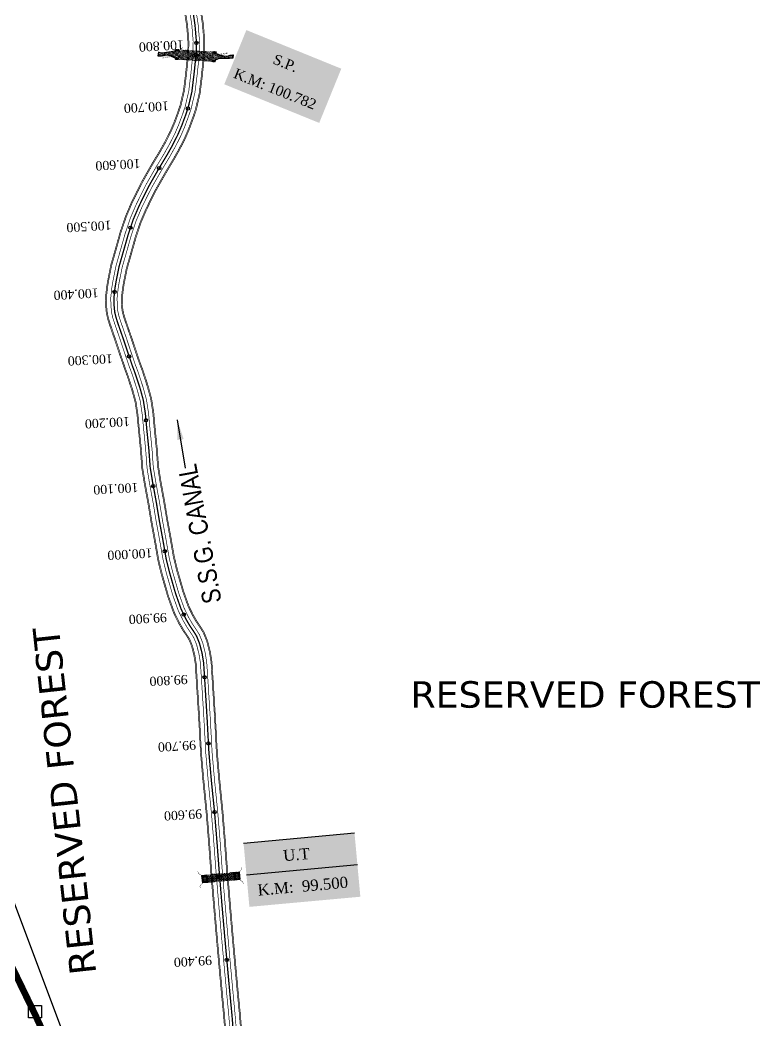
# Model space of a CAD drawing. Header units: inches. Extents: x 360616 to 379062, y 1506291 to 1520405.
# Drawn here: x 369341 to 370460, y 1512339 to 1513853 of the extents above; entities that cross this region are included whole.
import ezdxf

# ---------------------------------------------------------------- set-up
doc = ezdxf.new("R2010")
doc.units = ezdxf.units.IN
doc.header["$MEASUREMENT"] = 0
doc.header["$PDMODE"] = 32
doc.header["$PDSIZE"] = 5
for name, pattern in [('ACAD_ISO02W100', [15, 12, -3]), ('ACAD_ISO03W100', [30, 12, -18]), ('BORDER', [1.75, 0.5, -0.25, 0.5, -0.25, 0, -0.25])]:
    doc.linetypes.add(name, pattern=pattern)
for name, color, linetype in [('bed with', 5, 'Continuous'), ('cahnige', 7, 'Continuous'), ('CARTTRACK', 30, 'ACAD_ISO02W100'), ('hatch', 7, 'Continuous'), ('laying', 4, 'Continuous'), ('lining', 4, 'Continuous'), ('stons', 1, 'Continuous'), ('STREAM', 4, 'Continuous'), ('TITLEBLOCK', 7, 'Continuous'), ('top of bund', 1, 'Continuous'), ('UT', 173, 'ACAD_ISO02W100'), ('V', 6, 'Continuous'), ('ZSTU', 7, 'Continuous'), ('ZTEXT', 7, 'Continuous')]:
    doc.layers.add(name, color=color, linetype=linetype)
doc.layers.add('VILL_BOUNDARY', color=6, linetype='BORDER', lineweight=30)
doc.styles.add('5mm', font='TIMES.TTF', dxfattribs={"height": 3})
doc.styles.add('ARIALN', font='ARIALN.TTF')
doc.styles.get("Standard").update_dxf_attribs({"font": 'verdana.TTF'})
doc.dimstyles.get("Standard").update_dxf_attribs({"dimtxt": 0.18, "dimasz": 0.18, "dimexe": 0.18, "dimexo": 0.0625, "dimgap": 0.09, "dimtad": 0, "dimtih": 1, "dimtoh": 1, "dimdec": 4, "dimzin": 0, "dimdsep": 46, "dimtxsty": 'Standard', "dimcen": 0.09, "dimadec": 0, "dimazin": 0, "dimtfac": 1, "dimtdec": 4, "dimtofl": 0, "dimtmove": 0, "dimatfit": 3, "dimfxl": 0, "dimtolj": 1, "dimtzin": 0, "dimarcsym": 0})
pattern_1 = [(228.0128, (-362214.33102, -1526288.49251), (-7.999998232158, -9.0000013416072), [0.134536, -13.319088]), (184.9697, (-362214.42102, -1526288.592507), (12.0000010515176, 0.999991307007), [0.230868, -22.855925]), (132.5104, (-362214.65102, -1526288.61251), (9.9999907183468, -11.0000086738712), [0.162788, -16.116032]), (267.2737, (-362215.04102, -1526288.862507), (0.9999960177272, 20.0000002949735), [0.210238, -20.813558]), (292.8337, (-362215.05102, -1526289.072507), (-5.0000099054371, 11.9999964117778), [0.206155, -20.409373]), (357.2737, (-362214.97102, -1526289.262507), (-20.0000002949735, 0.9999960177272), [0.210238, -20.813558]), (37.6942, (-362214.761022, -1526289.272507), (-13.000007345618, -9.9999904051605), [0.278029, -27.524849]), (72.2553, (-362214.541022, -1526289.102507), (7.0000107627054, 21.9999962312392), [0.262488, -25.986321]), (121.4296, (-362214.46102, -1526288.852507), (-8.0000082341764, 12.9999950364926), [0.21095, -20.884073]), (175.2364, (-362214.57102, -1526288.67251), (11.0000009463196, -0.9999915326613), [0.240832, -11.800763]), (222.3974, (-362214.811022, -1526288.652507), (-12.0000073510732, -10.9999920820141), [0.311448, -30.833375]), (138.8141, (-362214.05102, -1526288.87251), (-7.0000029468057, 5.999997313343), [0.106301, -10.523844]), (171.4692, (-362214.13102, -1526288.802507), (12.9999982848151, -2.0000079100398), [0.202237, -20.021511]), (225, (-362214.331, -1526288.7725), (-1e-16, -1.00000030945), [0.141421, -1.272792]), (203.1986, (-362214.40102, -1526288.65251), (4.999999730667, 2.000001325265), [0.076158, -7.539615]), (291.8014, (-362214.47102, -1526288.6825), (-0.9999999105, 3.00000027301), [0.107703, -5.277462]), (30.9638, (-362214.43102, -1526288.7825), (2.999998022288, 2.00000248354), [0.174929, -5.656023]), (161.5651, (-362214.28102, -1526288.6925), (2.00000043459, -0.99999840322), [0.126491, -3.035787]), (16.3895, (-362215.05102, -1526288.682507), (10.000002198412, 2.999992709818), [0.1772, -17.542845]), (70.3462, (-362214.88102, -1526288.63251), (-3.9999952473717, -11.0000021356062), [0.148661, -14.717408]), (293.1986, (-362214.28102, -1526288.49251), (-2.000001325265, 4.999999730667), [0.152315, -7.463458]), (343.6105, (-362214.22102, -1526288.632507), (-10.000002198412, 2.999992709818), [0.1772, -17.542845]), (339.444, (-362215.05102, -1526289.30251), (-5.000001844542, 1.999995996422), [0.17088, -8.373124]), (294.7751, (-362214.89102, -1526289.36251), (-4.9999921892452, 11.000003421839), [0.143178, -14.174643]), (66.8014, (-362214.27102, -1526289.49251), (2.000001325265, 4.999999730667), [0.152315, -7.463458]), (17.354, (-362214.21102, -1526289.35251), (-13.0000020190968, -3.9999945022591), [0.167631, -16.595424]), (69.444, (-362214.76102, -1526289.49251), (-1.999995996422, -5.000001844542), [0.08544, -8.458564]), (101.3099, (-362214.33102, -1526289.4925), (-0.999997632162, 4.00000075223), [0.05099, -5.048029]), (165.9638, (-362214.34102, -1526289.4425), (3.00000054599, -0.99999805736), [0.206155, -3.91695]), (186.009, (-362214.54102, -1526289.392507), (9.999999750906, 0.9999993174818), [0.19105, -18.913923]), (303.6901, (-362214.43102, -1526288.8725), (-1.000001334507, 1.99999955777), [0.144222, -3.461329]), (353.1572, (-362214.351022, -1526288.992507), (16.9999993654786, -2.0000079979248), [0.251794, -24.927563]), (60.9454, (-362214.10102, -1526289.02251), (-4.000000027199, -7.0000003845697), [0.102956, -10.192674]), (90, (-362214.051, -1526288.9325), (-1, 1), [0.06, -0.94]), (120.2564, (-362214.56102, -1526289.36251), (3.9999948868027, -7.0000024558547), [0.138924, -13.75352]), (48.0128, (-362214.63102, -1526289.24251), (7.999998232158, 9.0000013416072), [0.269072, -13.184552]), (0, (-362214.451, -1526289.0425), (1, 1), [0.26, -0.74]), (325.3048, (-362214.19102, -1526289.04251), (-9.9999942589875, 7.0000086095945), [0.158114, -15.653274]), (254.0546, (-362214.06102, -1526289.13251), (-0.999999889296, -4.000000126652), [0.145602, -7.134508]), (207.646, (-362214.10102, -1526289.272507), (-18.9999958071796, -10.0000077131692), [0.237065, -23.469474]), (175.4261, (-362214.311022, -1526289.382507), (-13.0000005583121, 0.9999948011611), [0.250799, -24.829074])]
pattern_2 = [(0, (-362215.051, -1526289.4925), (1.25, 1.25), [1.25, -1.25])]
pattern_3 = [(228.0128, (-362243.17535, -1526336.432974), (-7.999998232158, -9.0000013416072), [0.134536, -13.319088]), (184.9697, (-362243.26535, -1526336.532974), (12.0000010515176, 0.999991307007), [0.230868, -22.855925]), (132.5104, (-362243.49535, -1526336.552974), (9.9999907183468, -11.0000086738712), [0.162788, -16.116032]), (267.2737, (-362243.88535, -1526336.802974), (0.9999960177272, 20.0000002949735), [0.210238, -20.813558]), (292.8337, (-362243.89535, -1526337.012974), (-5.0000099054371, 11.9999964117778), [0.206155, -20.409373]), (357.2737, (-362243.81535, -1526337.202974), (-20.0000002949735, 0.9999960177272), [0.210238, -20.813558]), (37.6942, (-362243.60535, -1526337.212974), (-13.000007345618, -9.9999904051605), [0.278029, -27.524849]), (72.2553, (-362243.38535, -1526337.042974), (7.0000107627054, 21.9999962312392), [0.262488, -25.986321]), (121.4296, (-362243.30535, -1526336.792974), (-8.0000082341764, 12.9999950364926), [0.21095, -20.884073]), (175.2364, (-362243.41535, -1526336.612974), (11.0000009463196, -0.9999915326613), [0.240832, -11.800763]), (222.3974, (-362243.65535, -1526336.592974), (-12.0000073510732, -10.9999920820141), [0.311448, -30.833375]), (138.8141, (-362242.89535, -1526336.81297), (-7.0000029468057, 5.999997313343), [0.106301, -10.523844]), (171.4692, (-362242.97535, -1526336.742974), (12.9999982848151, -2.0000079100398), [0.202237, -20.021511]), (225, (-362243.17535, -1526336.713), (-1e-16, -1.00000030945), [0.141421, -1.272792]), (203.1986, (-362243.24535, -1526336.59297), (4.999999730667, 2.000001325265), [0.076158, -7.539615]), (291.8014, (-362243.31535, -1526336.62297), (-0.9999999105, 3.00000027301), [0.107703, -5.277462]), (30.9638, (-362243.27535, -1526336.72297), (2.999998022288, 2.00000248354), [0.174929, -5.656023]), (161.5651, (-362243.12535, -1526336.63297), (2.00000043459, -0.99999840322), [0.126491, -3.035787]), (16.3895, (-362243.89535, -1526336.622974), (10.000002198412, 2.999992709818), [0.1772, -17.542845]), (70.3462, (-362243.72535, -1526336.572974), (-3.9999952473717, -11.0000021356062), [0.148661, -14.717408]), (293.1986, (-362243.12535, -1526336.43297), (-2.000001325265, 4.999999730667), [0.152315, -7.463458]), (343.6105, (-362243.06535, -1526336.572974), (-10.000002198412, 2.999992709818), [0.1772, -17.542845]), (339.444, (-362243.89535, -1526337.24297), (-5.000001844542, 1.999995996422), [0.17088, -8.373124]), (294.7751, (-362243.73535, -1526337.302974), (-4.9999921892452, 11.000003421839), [0.143178, -14.174643]), (66.8014, (-362243.11535, -1526337.43297), (2.000001325265, 4.999999730667), [0.152315, -7.463458]), (17.354, (-362243.05535, -1526337.292974), (-13.0000020190968, -3.9999945022591), [0.167631, -16.595424]), (69.444, (-362243.60535, -1526337.43297), (-1.999995996422, -5.000001844542), [0.08544, -8.458564]), (101.3099, (-362243.17535, -1526337.43297), (-0.999997632162, 4.00000075223), [0.05099, -5.048029]), (165.9638, (-362243.18535, -1526337.38297), (3.00000054599, -0.99999805736), [0.206155, -3.91695]), (186.009, (-362243.38535, -1526337.332974), (9.999999750906, 0.9999993174818), [0.19105, -18.913923]), (303.6901, (-362243.27535, -1526336.81297), (-1.000001334507, 1.99999955777), [0.144222, -3.461329]), (353.1572, (-362243.19535, -1526336.932974), (16.9999993654786, -2.0000079979248), [0.251794, -24.927563]), (60.9454, (-362242.94535, -1526336.96297), (-4.000000027199, -7.0000003845697), [0.102956, -10.192674]), (90, (-362242.8953, -1526336.873), (-1, 1), [0.06, -0.94]), (120.2564, (-362243.40535, -1526337.302974), (3.9999948868027, -7.0000024558547), [0.138924, -13.75352]), (48.0128, (-362243.47535, -1526337.182974), (7.999998232158, 9.0000013416072), [0.269072, -13.184552]), (0, (-362243.2953, -1526336.983), (1, 1), [0.26, -0.74]), (325.3048, (-362243.03535, -1526336.982974), (-9.9999942589875, 7.0000086095945), [0.158114, -15.653274]), (254.0546, (-362242.90535, -1526337.07297), (-0.999999889296, -4.000000126652), [0.145602, -7.134508]), (207.646, (-362242.94535, -1526337.212974), (-18.9999958071796, -10.0000077131692), [0.237065, -23.469474]), (175.4261, (-362243.15535, -1526337.322974), (-13.0000005583121, 0.9999948011611), [0.250799, -24.829074])]

# ---------------------------------------------------------------- blocks, each defined once
blk = doc.blocks.new('LOKAH')
at = {"layer": 'ZSTU'}
h = blk.add_hatch(color=135, dxfattribs=at)
h.set_gradient(color1=(141, 177, 78), color2=(107, 135, 59), one_color=1, tint=0.38, name='CYLINDER')
h.paths.add_polyline_path([(369666.6, 1512605), (369671, 1512557.1), (369838.7, 1512572.5), (369834.3, 1512620.4)])
h.paths.add_polyline_path([(369715, 1512571.8), (369787.6, 1512577.9), (369785.5, 1512603.7), (369712.8, 1512597.5)], flags=24)
h = blk.add_hatch(color=252, dxfattribs=at)
h.set_gradient(color1=(167, 88, 159), color2=(127, 67, 121), one_color=1, tint=0.38, name='CYLINDER')
h.paths.add_polyline_path([(369671, 1512557.1), (369675.4, 1512509.2), (369843.1, 1512524.5), (369838.7, 1512572.5)])
h.paths.add_polyline_path([(369684.8, 1512521), (369833, 1512534.5), (369830.7, 1512560.1), (369682.4, 1512546.7)], flags=24)
for points in [[(369834.3, 1512620.4), (369666.6, 1512605)], [(369838.7, 1512572.5), (369671, 1512557.1)]]:
    blk.add_lwpolyline(points, dxfattribs=at)
at = {"layer": 'ZSTU', "style": '5mm'}
for s, height, rotation, p in [('U.T', 16.84, 4.8172, (369727.2, 1512578.2)), ('K.M:  99.500', 16.843, 5.1789, (369688.6, 1512526))]:
    blk.add_text(s, height=height, rotation=rotation, dxfattribs=at).set_placement(p)
blk = doc.blocks.new('LKGJDSFUIGDFIOGF')
at = {"layer": 'hatch'}
h = blk.add_hatch(color=135, dxfattribs=at)
h.set_gradient(color1=(141, 177, 78), color2=(107, 135, 59), one_color=1, tint=0.38, name='CYLINDER')
h.paths.add_polyline_path([(369661, 1513837.1), (369644.3, 1513796.1), (369787.8, 1513737.7), (369804.5, 1513778.7)])
h.paths.add_polyline_path([(369694.5, 1513784.5), (369736.1, 1513767.9), (369744.9, 1513790), (369703.3, 1513806.6)], flags=24)
h = blk.add_hatch(color=252, dxfattribs=at)
h.set_gradient(color1=(167, 88, 159), color2=(127, 67, 121), one_color=1, tint=0.38, name='CYLINDER')
h.paths.add_polyline_path([(369771.1, 1513696.7), (369787.8, 1513737.7), (369644.3, 1513796.1), (369627.6, 1513755.1)])
h.paths.add_polyline_path([(369635.1, 1513762.9), (369774.2, 1513707.4), (369783, 1513729.4), (369643.9, 1513784.9)], flags=24)
at = {"layer": 'cahnige', "style": '5mm'}
for s, height, p in [('S.P.', 15.49, (369699.7, 1513787)), ('K.M: 100.782', 15.491, (369640.3, 1513765.4))]:
    blk.add_text(s, height=height, rotation=338.259, dxfattribs=at).set_placement(p)
blk = doc.blocks.new('A$C377B10CC')
at = {"layer": 'STREAM'}
h = blk.add_hatch(dxfattribs=at)
h.set_pattern_fill('DASH', color=256, scale=10, style=0)
h.set_pattern_definition(pattern_2)
h.paths.add_polyline_path([(-21.1, 10.4), (-19.3, 15), (-16.2, 21.2), (-13.8, 26.1), (-11.8, 30.8), (-15.9, 33.3), (-17.5, 29), (-18.4, 24.9), (-21.4, 20), (-25.2, 15.7), (-29.9, 11.7), (-32.6, 7.4), (-28.1, 4.5), (-23.6, 1.5), (-21.1, 5.7)])
h = blk.add_hatch(dxfattribs=at)
h.set_pattern_fill('DASH', color=256, scale=10, style=0)
h.set_pattern_definition(pattern_2)
h.paths.add_polyline_path([(-60.2, -34.7), (-54, -38.6), (-47.9, -42.7), (-22.3, -0.1), (-28.4, 4), (-34.5, 8)])
h = blk.add_hatch(dxfattribs=at)
h.set_pattern_fill('DASH', color=256, scale=10, style=0)
h.set_pattern_definition(pattern_2)
h.paths.add_polyline_path([(-57.7, -50.5), (-52.5, -46.4), (-49.9, -42.1), (-54.3, -39.1), (-58.8, -36.3), (-61.4, -40.5), (-63.6, -47.5), (-64.8, -50.6), (-68, -60.3), (-69.9, -62.9), (-71.7, -64.6), (-67.4, -68.4), (-64.9, -63), (-63.3, -57.9), (-61.9, -54.8), (-59.5, -52.2)])
at = {"layer": 'UT', "ltscale": 0.2}
h = blk.add_hatch(dxfattribs=at)
h.set_pattern_fill('GRAVEL', color=256, style=0)
h.set_pattern_definition(pattern_1)
h.paths.add_polyline_path([(-34.2, 8.5), (-32.6, 7.4), (-29.9, 11.7), (-31.7, 12.8)])
h = blk.add_hatch(dxfattribs=at)
h.set_pattern_fill('GRAVEL', color=256, style=0)
h.set_pattern_definition(pattern_1)
h.paths.add_polyline_path([(-23.6, 1.5), (-22, 0.4), (-19.4, 4.7), (-21.1, 5.7)])
h = blk.add_hatch(dxfattribs=at)
h.set_pattern_fill('GRAVEL', color=256, style=0)
h.set_pattern_definition(pattern_3)
h.paths.add_polyline_path([(-58.8, -36.3), (-60.5, -35.2), (-63.1, -39.5), (-61.4, -40.5)])
h = blk.add_hatch(dxfattribs=at)
h.set_pattern_fill('GRAVEL', color=256, style=0)
h.set_pattern_definition(pattern_3)
h.paths.add_polyline_path([(-48.2, -43.2), (-49.9, -42.2), (-52.5, -46.4), (-50.8, -47.5)])
at = {"layer": 'STREAM'}
for points in [[(-29.9, 11.7), (-25.2, 15.7), (-21.4, 20), (-18.4, 24.9), (-17.5, 29), (-15.9, 33.3), (-11.8, 30.8), (-13.8, 26.1), (-16.2, 21.2), (-19.3, 15), (-21.1, 10.4), (-21.1, 5.7)], [(-61.4, -40.5), (-63.6, -47.5), (-64.8, -50.6), (-68, -60.3), (-69.9, -62.9), (-71.7, -64.6), (-67.4, -68.4), (-64.9, -63), (-63.3, -57.9), (-61.9, -54.8), (-59.5, -52.2), (-57.7, -50.5), (-52.5, -46.4)]]:
    blk.add_lwpolyline(points, dxfattribs=at)
at = {"layer": 'UT', "ltscale": 0.2, "const_width": 0.5}
for points in [[(-60.5, -35.2), (-34.5, 8)], [(-48.2, -43.3), (-22.3, -0.1)], [(-34.6, 8), (-28.4, 4), (-22.3, -0.1)], [(-34.2, 8.5), (-31.7, 12.8)], [(-34.2, 8.5), (-28.1, 4.5), (-22, 0.4)], [(-32.6, 7.4), (-29.9, 11.7)], [(-31.7, 12.8), (-29.9, 11.7)], [(-23.6, 1.5), (-21.1, 5.7)], [(-22.3, -0.1), (-22, 0.4)], [(-22, 0.4), (-19.4, 4.7)], [(-21.1, 5.7), (-19.4, 4.7)], [(-63.1, -39.5), (-60.5, -35.2)], [(-63.1, -39.5), (-61.4, -40.5)], [(-61.4, -40.5), (-58.8, -36.3)], [(-60.5, -35.2), (-54.3, -39.1), (-48.2, -43.3)], [(-60.2, -34.7), (-54, -38.6), (-47.9, -42.8)], [(-52.5, -46.4), (-49.9, -42.1)], [(-50.8, -47.5), (-48.2, -43.2)], [(-52.5, -46.4), (-50.8, -47.5)]]:
    blk.add_lwpolyline(points, dxfattribs=at)
at = {"layer": 'cahnige', "style": '5mm'}
for p in [(-24.7, 17), (-60.9, -63.7)]:
    blk.add_text('Stream', height=2.5, rotation=71.1743, dxfattribs=at).set_placement(p)
blk = doc.blocks.new('JGHGFHG')
at = {"layer": 'STREAM'}
h = blk.add_hatch(dxfattribs=at)
h.set_pattern_fill('DASH', color=256, scale=10, angle=-93.4794, style=0)
h.set_pattern_definition([(266.5205617, (-1135005.0814, 1969627.6747), (1.1718328836, -1.3235587228), [1.25, -1.25])])
h.paths.add_polyline_path([(371758.6, 1516063.3), (371752.8, 1516063.5), (371747.1, 1516063.8), (371746.1, 1516006.9), (371751.9, 1516006.9), (371757.6, 1516006.9)])
at = {"layer": 'UT', "ltscale": 0.2, "const_width": 0.5}
for points in [[(371740.1, 1516068.3), (371743.1, 1516068.2), (371747.1, 1516063.8), (371752.8, 1516063.5), (371758.6, 1516063.3), (371762.5, 1516067.8), (371765.5, 1516068)], [(371747.1, 1516063.8), (371746.1, 1516006.9)], [(371758.6, 1516063.3), (371757.6, 1516006.9)], [(371764.8, 1516002.7), (371761.8, 1516002.6), (371757.6, 1516006.9), (371751.9, 1516006.9), (371746.1, 1516006.9), (371742.4, 1516002.2), (371739.4, 1516001.9)]]:
    blk.add_lwpolyline(points, dxfattribs=at)
at = {"layer": 'ZSTU', "color": 4}
for points in [[(371747.1, 1516063.8), (371758.5, 1516063.8), (371758.5, 1516056.2), (371747.1, 1516056.2)], [(371748.5, 1516062.3), (371757, 1516062.3), (371757, 1516057.6), (371748.5, 1516057.6)], [(371746.1, 1516015), (371757.5, 1516015), (371757.5, 1516007.4), (371746.1, 1516007.4)], [(371747.6, 1516013.5), (371756, 1516013.5), (371756, 1516008.9), (371747.6, 1516008.9)]]:
    blk.add_lwpolyline(points, close=True, dxfattribs=at)

msp = doc.modelspace()

# ---------------------------------------------------------------- linework, layer by layer
at = {"layer": 'bed with', "const_width": 1}
msp.add_lwpolyline([(369659.1, 1512319.4), (369656.8, 1512348.2), (369654.2, 1512375), (369649.6, 1512425), (369645.6, 1512469.3), (369642, 1512511), (369637.5, 1512565.4), (369634.4, 1512606.7), (369630.5, 1512654.5), (369625.7, 1512702.2), (369622, 1512744.6), (369619.3, 1512795.5), (369616.1, 1512847.3), (369614, 1512880.2), (369611.8, 1512893.9), (369608.2, 1512908.2), (369603.9, 1512918.8), (369599.7, 1512925.5), (369593.9, 1512934.1), (369587.8, 1512944.7), (369580.4, 1512959.8), (369571.9, 1512983.7), (369562.5, 1513016.3), (369557.4, 1513037.2), (369552.4, 1513065.8), (369547.1, 1513094.5), (369542.5, 1513122.5), (369537, 1513152.2), (369533.2, 1513175.9), (369531.2, 1513203.1), (369528.2, 1513233.5), (369526, 1513256.5), (369523, 1513276.6), (369518.3, 1513293.9), (369510.9, 1513316.6), (369506.4, 1513328.7), (369498.8, 1513351), (369492.6, 1513369.7), (369484.1, 1513394.3), (369481.6, 1513402), (369479.6, 1513410.8), (369478.7, 1513420.7), (369478.4, 1513432.5), (369480.1, 1513448.2), (369481.7, 1513457.8), (369486.3, 1513480.8), (369492.7, 1513503.3), (369500.1, 1513529.5), (369507.9, 1513552.8), (369516.4, 1513572.7), (369524.8, 1513590), (369532, 1513604.2), (369546.9, 1513630.3), (369558.6, 1513649.7), (369567.4, 1513665.3), (369575.6, 1513681.5), (369581.2, 1513694.6), (369586.9, 1513710), (369590.9, 1513721.8), (369593.5, 1513733), (369596.3, 1513744.9), (369599.4, 1513770.6), (369602.5, 1513800.2), (369602.9, 1513804.8), (369603, 1513820.9), (369601, 1513845), (369596.9, 1513872)], dxfattribs=at)
msp.add_lwpolyline([(369668.7, 1512320.2), (369666.3, 1512349), (369663.8, 1512375.9), (369659.2, 1512425.8), (369655.2, 1512470.1), (369651.6, 1512511.8), (369647, 1512566.1), (369644, 1512607.5), (369640.1, 1512655.3), (369635.3, 1512703.1), (369631.6, 1512745.3), (369628.9, 1512796.1), (369625.7, 1512847.9, 0.000107), (369625.7, 1512847.9), (369623.5, 1512881.2), (369621.2, 1512895.8), (369617.3, 1512911.2), (369612.5, 1512923.2), (369607.8, 1512930.7), (369602.1, 1512939.2), (369596.2, 1512949.2), (369589.3, 1512963.5), (369581, 1512986.7), (369571.8, 1513018.8), (369566.8, 1513039.1), (369561.9, 1513067.5), (369556.6, 1513096.1), (369552, 1513124.1), (369546.5, 1513153.9), (369542.7, 1513177.1), (369540.8, 1513204), (369537.7, 1513234.4), (369535.6, 1513257.7), (369532.4, 1513278.6), (369527.5, 1513296.7), (369520, 1513319.7), (369515.4, 1513331.9), (369507.9, 1513354), (369501.7, 1513372.8), (369493.2, 1513397.4), (369490.9, 1513404.6), (369489.1, 1513412.3), (369488.3, 1513421.2), (369488, 1513432.1), (369489.6, 1513446.9), (369491.1, 1513456.1), (369495.6, 1513478.5), (369502, 1513500.7), (369509.3, 1513526.7), (369516.9, 1513549.3), (369525.1, 1513568.7), (369533.4, 1513585.7), (369540.5, 1513599.7), (369555.2, 1513625.5), (369566.9, 1513644.8), (369575.8, 1513660.7), (369584.3, 1513677.4), (369590.1, 1513691.1), (369595.9, 1513706.8), (369600.1, 1513719.1), (369602.8, 1513730.9), (369605.7, 1513743.2), (369609, 1513769.5), (369612.1, 1513799.3), (369612.5, 1513804.3), (369612.6, 1513821.3), (369610.5, 1513846.2), (369606.3, 1513873.5)], format="xyb", dxfattribs=at)
at = {"layer": 'laying', "color": 6, "linetype": 'ByBlock'}
for p in [(369607.8, 1513818.1), (369595, 1513718.9), (369551.6, 1513628.8), (369508.2, 1513538.7), (369484.2, 1513441.6), (369506.2, 1513344.1), (369531.7, 1513247.4), (369542.7, 1513148), (369560.1, 1513049.5), (369588.7, 1512953.7), (369620.2, 1512858.8), (369626, 1512758.9), (369635.3, 1512654.9), (369653.8, 1512431.4)]:
    msp.add_point(p, dxfattribs=at)
at = {"layer": 'laying', "color": 5, "linetype": 'ByBlock'}
for p in [(369607.3, 1513800), (369643, 1512556.7)]:
    msp.add_point(p, dxfattribs=at)
at = {"layer": 'lining', "const_width": 1}
msp.add_lwpolyline([(369652.7, 1512318.8), (369650.4, 1512347.6), (369647.8, 1512374.4), (369643.2, 1512424.4), (369639.2, 1512468.7), (369635.6, 1512510.4), (369631, 1512564.9), (369628, 1512606.2), (369624.1, 1512653.9), (369619.3, 1512701.6), (369615.5, 1512744.2), (369612.9, 1512795.2), (369609.6, 1512846.8), (369607.6, 1512879.4), (369605.5, 1512892.6), (369602, 1512906.2), (369598.1, 1512915.9), (369594.3, 1512922), (369588.5, 1512930.7), (369582.1, 1512941.7), (369574.5, 1512957.3), (369565.7, 1512981.7), (369556.3, 1513014.7), (369551.1, 1513035.9), (369546.1, 1513064.7), (369540.8, 1513093.4), (369536.2, 1513121.4), (369530.7, 1513151.1), (369526.8, 1513175.2), (369524.8, 1513202.6), (369521.7, 1513232.8), (369519.6, 1513255.8), (369516.7, 1513275.3), (369512.1, 1513292.1), (369504.8, 1513314.4), (369500.3, 1513326.6), (369492.7, 1513348.9), (369486.5, 1513367.6), (369478, 1513392.3), (369475.4, 1513400.3), (369473.2, 1513409.7), (369472.2, 1513420.3), (369471.9, 1513432.8), (369473.7, 1513449.1), (369475.3, 1513459), (369480, 1513482.3), (369486.5, 1513505), (369493.9, 1513531.4), (369501.9, 1513555.1), (369510.5, 1513575.4), (369519, 1513592.8), (369526.4, 1513607.3), (369541.3, 1513633.6), (369553, 1513652.9), (369561.7, 1513668.3), (369569.7, 1513684.2), (369575.2, 1513697), (369580.8, 1513712.2), (369584.7, 1513723.5), (369587.2, 1513734.5), (369589.9, 1513746), (369593, 1513771.3), (369596.1, 1513800.8), (369596.4, 1513805), (369596.5, 1513820.7), (369594.6, 1513844.3), (369590.5, 1513871)], dxfattribs=at)
msp.add_lwpolyline([(369675.1, 1512320.8), (369672.8, 1512349.6), (369670.2, 1512376.5), (369665.6, 1512426.4), (369661.6, 1512470.7), (369658, 1512512.3), (369653.5, 1512566.6), (369650.4, 1512608), (369646.5, 1512655.9), (369641.7, 1512703.7), (369638, 1512745.8), (369635.4, 1512796.5), (369632.1, 1512848.3, 0.000107), (369632.1, 1512848.3), (369630, 1512881.9), (369627.5, 1512897.1), (369623.5, 1512913.2), (369618.3, 1512926.1), (369613.2, 1512934.3), (369607.5, 1512942.6), (369601.9, 1512952.3), (369595.2, 1512966), (369587.2, 1512988.6), (369578, 1513020.4), (369573.1, 1513040.5), (369568.2, 1513068.6), (369563, 1513097.3), (369558.3, 1513125.2), (369552.8, 1513155), (369549.2, 1513177.8), (369547.2, 1513204.5), (369544.1, 1513235), (369542, 1513258.5), (369538.7, 1513280), (369533.6, 1513298.5), (369526.1, 1513321.8), (369521.5, 1513334.1), (369514, 1513356.1), (369507.8, 1513374.9), (369499.3, 1513399.4), (369497.1, 1513406.3), (369495.4, 1513413.4), (369494.7, 1513421.6), (369494.5, 1513431.8), (369496, 1513446), (369497.5, 1513454.9), (369501.9, 1513477), (369508.2, 1513498.9), (369515.4, 1513524.8), (369522.9, 1513547), (369531, 1513566), (369539.2, 1513582.8), (369546.2, 1513596.6), (369560.7, 1513622.2), (369572.4, 1513641.6), (369581.5, 1513657.7), (369590.1, 1513674.7), (369596.1, 1513688.7), (369602, 1513704.7), (369606.3, 1513717.4), (369609.1, 1513729.4), (369612.1, 1513742), (369615.4, 1513768.8), (369618.5, 1513798.7), (369618.9, 1513804), (369619, 1513821.5), (369616.9, 1513846.9), (369612.7, 1513874.6)], format="xyb", dxfattribs=at)
at = {"layer": 'stons'}
msp.add_lwpolyline([(369355.4, 1512362.3), (369373.5, 1512362.4), (369373.6, 1512343.8), (369354.2, 1512343.8), (369354.2, 1512362.4), (369355.4, 1512362.3)], dxfattribs=at)
at = {"layer": 'top of bund', "const_width": 1}
msp.add_lwpolyline([(369651.2, 1512318.7), (369648.9, 1512347.5), (369646.3, 1512374.3), (369641.7, 1512424.2), (369637.7, 1512468.6), (369634.1, 1512510.3), (369629.5, 1512564.8), (369626.5, 1512606.1), (369622.6, 1512653.7), (369617.8, 1512701.4), (369614.1, 1512744.1), (369611.4, 1512795.1), (369608.1, 1512846.7), (369606.1, 1512879.3), (369604, 1512892.3), (369600.6, 1512905.7), (369596.8, 1512915.2), (369593.1, 1512921.2), (369587.2, 1512929.9), (369580.7, 1512941), (369573.1, 1512956.7), (369564.3, 1512981.3), (369554.8, 1513014.3), (369549.6, 1513035.5), (369544.6, 1513064.4), (369539.3, 1513093.1), (369534.7, 1513121.1), (369529.2, 1513150.9), (369525.3, 1513175), (369523.3, 1513202.4), (369520.3, 1513232.7), (369518.1, 1513255.6), (369515.2, 1513275), (369510.6, 1513291.7), (369503.4, 1513314), (369498.9, 1513326.1), (369491.3, 1513348.4), (369485, 1513367.2), (369476.5, 1513391.8), (369474, 1513399.9), (369471.7, 1513409.5), (369470.7, 1513420.2), (369470.4, 1513432.8), (369472.2, 1513449.3), (369473.9, 1513459.2), (369478.5, 1513482.6), (369485.1, 1513505.4), (369492.5, 1513531.9), (369500.5, 1513555.6), (369509.2, 1513576), (369517.7, 1513593.5), (369525, 1513608), (369540, 1513634.3), (369551.7, 1513653.7), (369560.3, 1513669), (369568.3, 1513684.8), (369573.8, 1513697.6), (369579.4, 1513712.7), (369583.2, 1513723.9), (369585.7, 1513734.9), (369588.4, 1513746.3), (369591.5, 1513771.5), (369594.6, 1513801), (369594.9, 1513805.1), (369595, 1513820.6), (369593.1, 1513844.1), (369589, 1513870.7)], dxfattribs=at)
msp.add_lwpolyline([(369676.6, 1512320.9), (369674.3, 1512349.7), (369671.7, 1512376.7), (369667.1, 1512426.5), (369663.1, 1512470.8), (369659.5, 1512512.5), (369655, 1512566.8), (369651.9, 1512608.1), (369648, 1512656.1), (369643.2, 1512703.8), (369639.5, 1512745.9), (369636.8, 1512796.5), (369633.6, 1512848.4, 0.000107), (369633.6, 1512848.4), (369631.4, 1512882.1), (369629, 1512897.5), (369624.9, 1512913.6), (369619.6, 1512926.8), (369614.5, 1512935.1), (369608.8, 1512943.4), (369603.3, 1512953), (369596.6, 1512966.6), (369588.6, 1512989.1), (369579.5, 1513020.8), (369574.6, 1513040.8), (369569.7, 1513068.9), (369564.4, 1513097.5), (369559.8, 1513125.5), (369554.3, 1513155.2), (369550.7, 1513178), (369548.7, 1513204.7), (369545.6, 1513235.1), (369543.5, 1513258.7), (369540.2, 1513280.3), (369535.1, 1513299), (369527.5, 1513322.3), (369522.9, 1513334.6), (369515.5, 1513356.6), (369509.2, 1513375.3), (369500.7, 1513399.8), (369498.6, 1513406.7), (369496.9, 1513413.6), (369496.2, 1513421.7), (369496, 1513431.8), (369497.5, 1513445.8), (369498.9, 1513454.6), (369503.3, 1513476.6), (369509.6, 1513498.5), (369516.9, 1513524.4), (369524.3, 1513546.5), (369532.4, 1513565.4), (369540.5, 1513582.1), (369547.5, 1513595.9), (369562, 1513621.4), (369573.7, 1513640.8), (369582.8, 1513657), (369591.5, 1513674.1), (369597.5, 1513688.1), (369603.4, 1513704.1), (369607.8, 1513717), (369610.6, 1513729), (369613.6, 1513741.8), (369616.9, 1513768.6), (369620, 1513798.6), (369620.4, 1513804), (369620.5, 1513821.6), (369618.4, 1513847.1), (369614.2, 1513874.8)], format="xyb", dxfattribs=at)
at = {"layer": 'V', "color": 6}
msp.add_lwpolyline([(369663.9, 1512319.8, 2, 2, 0), (369661.6, 1512348.6, 2, 2, 0), (369659, 1512375.5, 2, 2, 0), (369654.4, 1512425.4, 2, 2, 0), (369650.4, 1512469.7, 2, 2, 0), (369646.8, 1512511.4, 2, 2, 0), (369642.3, 1512565.8, 2, 2, 0), (369639.2, 1512607.1, 2, 2, 0), (369635.3, 1512654.9, 2, 2, 0), (369630.5, 1512702.6, 2, 2, 0), (369626.8, 1512745, 2, 2, 0), (369624.1, 1512795.8, 2, 2, 0), (369620.9, 1512847.6, 2, 2, 0), (369618.8, 1512880.7, 2, 2, 0), (369616.5, 1512894.9, 2, 2, 0), (369612.7, 1512909.7, 2, 2, 0), (369608.2, 1512921, 2, 2, 0), (369603.8, 1512928.1, 2, 2, 0), (369598, 1512936.6, 2, 2, 0), (369592, 1512947, 2, 2, 0), (369584.9, 1512961.6, 2, 2, 0), (369576.5, 1512985.2, 2, 2, 0), (369567.2, 1513017.5, 2, 2, 0), (369562.1, 1513038.2, 2, 2, 0), (369557.2, 1513066.7, 2, 2, 0), (369551.9, 1513095.3, 2, 2, 0), (369547.3, 1513123.3, 2, 2, 0), (369541.8, 1513153.1, 2, 2, 0), (369538, 1513176.5, 2, 2, 0), (369536, 1513203.5, 2, 2, 0), (369532.9, 1513233.9, 2, 2, 0), (369530.8, 1513257.1, 2, 2, 0), (369527.7, 1513277.6, 2, 2, 0), (369522.9, 1513295.3, 2, 2, 0), (369515.4, 1513318.1, 2, 2, 0), (369510.9, 1513330.3, 2, 2, 0), (369503.4, 1513352.5, 2, 2, 0), (369497.1, 1513371.3, 2, 2, 0), (369488.6, 1513395.8, 2, 2, 0), (369486.3, 1513403.3, 2, 2, 0), (369484.3, 1513411.6, 2, 2, 0), (369483.5, 1513420.9, 2, 2, 0), (369483.2, 1513432.3, 2, 2, 0), (369484.8, 1513447.5, 2, 2, 0), (369486.4, 1513456.9, 2, 2, 0), (369490.9, 1513479.6, 2, 2, 0), (369497.3, 1513502, 2, 2, 0), (369504.7, 1513528.1, 2, 2, 0), (369512.4, 1513551, 2, 2, 0), (369520.8, 1513570.7, 2, 2, 0), (369529.1, 1513587.8, 2, 2, 0), (369536.3, 1513602, 2, 2, 0), (369551, 1513627.9, 2, 2, 0), (369562.7, 1513647.3, 2, 2, 0), (369571.6, 1513663, 2, 2, 0), (369579.9, 1513679.5, 2, 2, 0), (369585.6, 1513692.8, 2, 2, 0), (369591.4, 1513708.4, 2, 2, 0), (369595.5, 1513720.4, 2, 2, 0), (369598.2, 1513731.9, 2, 2, 0), (369601, 1513744, 2, 2, 0), (369604.2, 1513770.1, 2, 2, 0), (369607.3, 1513799.8, 2, 2, 0), (369607.7, 1513804.5, 2, 2, 0), (369607.8, 1513821.1, 2, 2, 0), (369605.7, 1513845.6, 2, 2, 0), (369601.6, 1513872.8, 2, 2, 0)], format="xyseb", dxfattribs=at)
at = {"layer": 'VILL_BOUNDARY', "linetype": 'ACAD_ISO03W100', "lineweight": -2, "ltscale": 3, "const_width": 10}
msp.add_lwpolyline([(368745.8, 1513935.7), (368919.9, 1513855.3), (369087.7, 1513780.5), (369150.2, 1513752.6), (369161.3, 1513752.7), (369184.1, 1513752.7), (369200.5, 1513754.1), (369217.3, 1513557.6), (369240.5, 1513167.3), (369241.2, 1513156.6), (369248.4, 1513088.7), (369251.9, 1512990.2), (369262.4, 1512926), (369281.6, 1512642.1), (369282, 1512597.6), (369292.7, 1512496.1), (369364, 1512349), (369441.7, 1512179.5)], dxfattribs=at)
at = {"layer": 'ZSTU', "color": 3}
msp.add_lwpolyline([(369429.8, 1512259.1), (369332, 1512519.8), (369275.8, 1513215), (369226.4, 1513743.8), (369183.6, 1513921.6), (369106.4, 1514048.1), (368986.1, 1514145.6), (369107.8, 1514528.4), (369275.4, 1514518.5), (369429.8, 1514811.1), (369589.3, 1514935.3), (369834.2, 1515060), (369981.6, 1515140.6), (370234.9, 1515258.1)], dxfattribs=at)

# ---------------------------------------------------------------- block references
at = {"layer": 'CARTTRACK', "color": 3, "rotation": 297.6384646246432}
msp.add_blockref('A$C377B10CC', (369641.2, 1513770.4), dxfattribs=at)
at = {"layer": 'ZSTU', "color": 6}
for name, p in [('LKGJDSFUIGDFIOGF', (22.4, 0.4)), ('LOKAH', (12.6, 2.5))]:
    msp.add_blockref(name, p, dxfattribs=at)
at = {"layer": 'ZSTU', "color": 4, "rotation": 276.1255839491376}
msp.add_blockref('JGHGFHG', (-1177403.6, 1720412.6), dxfattribs=at)

# ---------------------------------------------------------------- texts
at = {"layer": 'cahnige', "char_height": 13.88, "width": 8058.679, "attachment_point": 1, "rotation": 183.2291, "style": '5mm'}
for s, insert in [('100.800', (369589.4, 1513808.5)), ('100.700', (369566.7, 1513715.9)), ('100.600', (369523.7, 1513628.8)), ('100.500', (369479.9, 1513535.5)), ('100.400', (369460.5, 1513433.1)), ('100.300', (369481.9, 1513333.8)), ('100.200', (369507.8, 1513238.7)), ('100.100', (369520.5, 1513138.9)), ('100.000', (369541.8, 1513039.9)), ('99.900', (369563.6, 1512942.4)), ('99.800', (369595, 1512848.7)), ('99.700', (369607.7, 1512749.4)), ('99.600', (369616.9, 1512645.3)), ('99.400', (369631.8, 1512423.9))]:
    msp.add_mtext(s, dxfattribs=dict(at, insert=insert))
at = {"layer": 'TITLEBLOCK', "color": 1, "extrusion": (-0.004763, -0.000674957, 0.999988), "style": 'ARIALN'}
msp.add_text('S.S.G. CANAL', height=28.407, rotation=100.4644, dxfattribs=at).set_placement((369641.9, 1512971.8, -2782))
at = {"layer": 'ZTEXT', "color": 3, "ltscale": 2, "insert": (369416.9, 1512406.9), "char_height": 40, "attachment_point": 1, "rotation": 96.1701}
msp.add_mtext('RESERVED FOREST', dxfattribs=at)
at = {"layer": 'ZTEXT', "color": 3, "ltscale": 2, "insert": (369931.4, 1512852.9), "char_height": 40, "attachment_point": 1}
msp.add_mtext('RESERVED FOREST', dxfattribs=at)

# ---------------------------------------------------------------- leaders
at = {"layer": 'CARTTRACK', "color": 1, "linetype": 'ByBlock'}
msp.add_leader([(369578.9, 1513247.9), (369590.8, 1513175)], dimstyle='Standard', override={"dimasz": 30, "dimgap": 0.09, "dimtad": 0}, dxfattribs=at)

doc.saveas('drawing.dxf')
